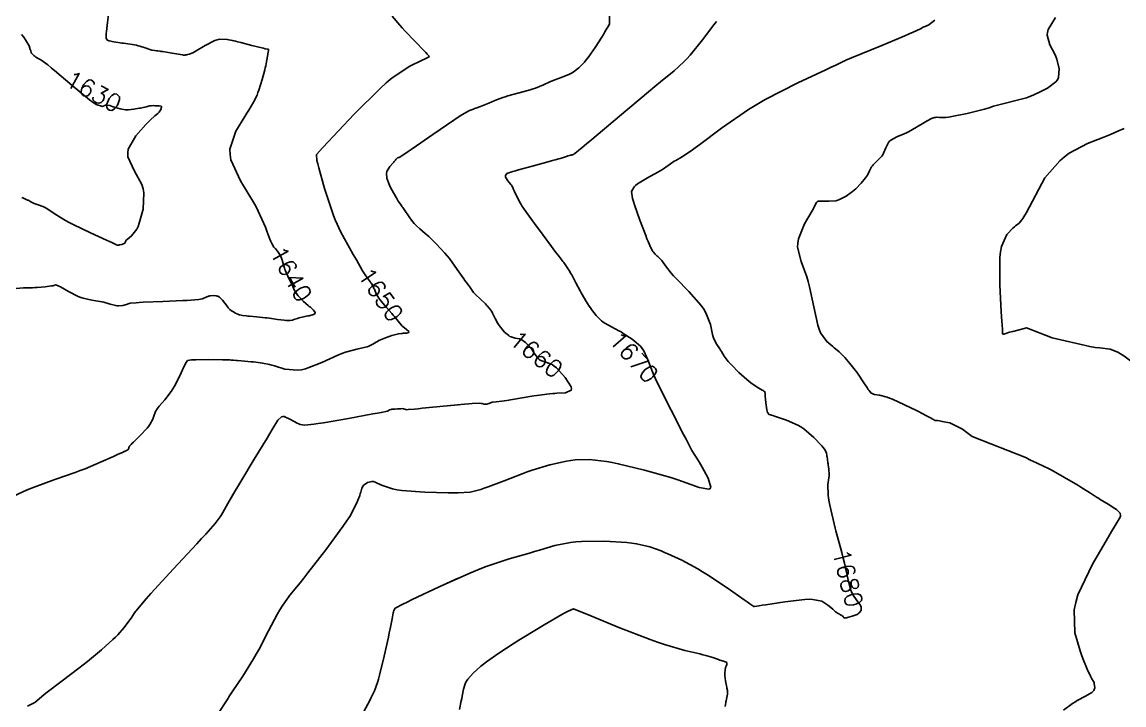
# Model space of a CAD drawing. Header units: metres. Extents: x 837477 to 838477, y 1189014 to 1191014.
# Drawn here: x 837778.9 to 838021.5, y 1190738.3 to 1190888.9 of the extents above; entities that cross this region are included whole.
import ezdxf

# ---------------------------------------------------------------- set-up
doc = ezdxf.new("R2010")
doc.units = ezdxf.units.M
doc.header["$LTSCALE"] = 0.3
doc.layers.add('COTAS 10', color=1, linetype='Continuous')
doc.styles.get("Standard").update_dxf_attribs({"font": 'simplex.shx'})

msp = doc.modelspace()

# ---------------------------------------------------------------- linework, layer by layer
at = {"layer": 'COTAS 10'}
for points, elevation in [([(837775.315, 1190783.554), (837779.197, 1190785.401), (837780.346, 1190785.889), (837781.529, 1190786.367), (837786.071, 1190788.01), (837790.536, 1190789.568), (837791.671, 1190789.993), (837792.761, 1190790.414), (837796.33, 1190791.914), (837799.044, 1190793.136), (837799.596, 1190793.384), (837800.061, 1190793.592), (837801.017, 1190794.015), (837801.39, 1190794.175), (837801.487, 1190794.217), (837801.582, 1190794.259), (837801.901, 1190794.402), (837802.155, 1190794.562), (837802.208, 1190794.615), (837802.255, 1190794.671), (837802.362, 1190794.903), (837802.421, 1190795.126), (837802.437, 1190795.178), (837802.452, 1190795.224), (837802.507, 1190795.352), (837802.906, 1190795.777), (837803.14, 1190796.01), (837803.426, 1190796.294), (837804.904, 1190797.738), (837806.441, 1190799.364), (837806.764, 1190799.763), (837807.044, 1190800.139), (837807.685, 1190801.313), (837807.988, 1190802.201), (837808.054, 1190802.397), (837808.112, 1190802.572), (837808.258, 1190803.024), (837808.629, 1190803.609), (837808.83, 1190803.867), (837809.073, 1190804.166), (837810.305, 1190805.596), (837811.73, 1190807.44), (837812.095, 1190808.001), (837812.447, 1190808.584), (837813.612, 1190810.872), (837814.53, 1190812.865), (837814.726, 1190813.262), (837814.898, 1190813.593), (837815.306, 1190814.227), (837816.157, 1190814.384), (837816.607, 1190814.414), (837817.149, 1190814.437), (837819.884, 1190814.471), (837823.031, 1190814.425), (837823.834, 1190814.399), (837824.608, 1190814.366), (837827.154, 1190814.197), (837829.302, 1190813.99), (837829.824, 1190813.933), (837830.315, 1190813.877), (837831.826, 1190813.677), (837833.375, 1190813.357), (837833.89, 1190813.226), (837834.442, 1190813.075), (837836.747, 1190812.376), (837839.546, 1190812.094), (837840.41, 1190812.207), (837841.313, 1190812.403), (837844.893, 1190813.798), (837848.408, 1190815.431), (837849.268, 1190815.776), (837850.081, 1190816.075), (837852.608, 1190816.77), (837854.491, 1190817.174), (837854.897, 1190817.289), (837855.253, 1190817.407), (837856.121, 1190817.845), (837856.871, 1190818.33), (837857.153, 1190818.477), (837857.467, 1190818.629), (837858.866, 1190819.224), (837860.283, 1190819.748), (837860.608, 1190819.856), (837860.903, 1190819.948), (837861.726, 1190820.143), (837862.387, 1190820.223), (837862.58, 1190820.242), (837862.779, 1190820.259), (837863.534, 1190820.307), (837864.006, 1190820.452), (837864.027, 1190820.529), (837863.999, 1190820.623), (837863.499, 1190821.097), (837862.722, 1190821.733), (837862.52, 1190821.93), (837862.323, 1190822.135), (837861.658, 1190822.949), (837860.882, 1190823.942), (837860.615, 1190824.26), (837860.325, 1190824.597), (837859.09, 1190825.97), (837857.908, 1190827.338), (837857.651, 1190827.672), (837857.425, 1190827.987), (837856.864, 1190828.962), (837856.526, 1190829.747), (837856.44, 1190829.941), (837856.358, 1190830.126), (837856.091, 1190830.714), (837855.797, 1190831.246), (837855.698, 1190831.397), (837855.591, 1190831.548), (837855.142, 1190832.107), (837854.43, 1190833.112), (837854.158, 1190833.546), (837853.853, 1190834.046), (837852.481, 1190836.415), (837851.805, 1190837.618), (837850.993, 1190839.062), (837850.615, 1190839.739), (837850.252, 1190840.391), (837849.063, 1190842.54), (837847.853, 1190845.227), (837847.476, 1190846.218), (837847.081, 1190847.316), (837845.503, 1190852.173), (837844.191, 1190856.696), (837843.964, 1190857.584), (837843.796, 1190858.314), (837843.681, 1190859.633), (837845.123, 1190861.172), (837852.013, 1190868.527), (837857.7, 1190874.215), (837859.075, 1190875.44), (837860.362, 1190876.513), (837864.285, 1190879.122), (837866.983, 1190880.435), (837867.497, 1190880.69), (837867.91, 1190880.898), (837868.561, 1190881.258), (837868.072, 1190881.791), (837867.767, 1190882.109), (837867.387, 1190882.5), (837865.403, 1190884.526), (837863.126, 1190886.917), (837862.563, 1190887.538), (837862.028, 1190888.141), (837860.34, 1190890.171)], 1650), ([(837777.553, 1190830.106), (837779.186, 1190830.284), (837781.186, 1190830.296), (837781.713, 1190830.316), (837782.229, 1190830.342), (837783.994, 1190830.498), (837785.362, 1190830.687), (837785.627, 1190830.735), (837785.844, 1190830.781), (837786.215, 1190830.933), (837786.685, 1190830.792), (837786.965, 1190830.654), (837787.308, 1190830.472), (837789.086, 1190829.459), (837791.219, 1190828.378), (837791.786, 1190828.154), (837792.343, 1190827.963), (837794.269, 1190827.545), (837796.016, 1190827.29), (837796.46, 1190827.202), (837796.886, 1190827.106), (837798.281, 1190826.695), (837799.492, 1190826.371), (837799.803, 1190826.329), (837800.103, 1190826.308), (837801.099, 1190826.407), (837801.905, 1190826.62), (837802.087, 1190826.67), (837802.25, 1190826.717), (837802.687, 1190826.857), (837803.983, 1190826.992), (837804.686, 1190827.035), (837805.54, 1190827.081), (837809.87, 1190827.271), (837814.311, 1190827.463), (837815.235, 1190827.511), (837816.025, 1190827.555), (837817.774, 1190827.697), (837818.565, 1190827.85), (837818.751, 1190827.902), (837818.922, 1190827.958), (837819.424, 1190828.195), (837819.907, 1190828.41), (837820.067, 1190828.452), (837820.239, 1190828.486), (837820.953, 1190828.544), (837821.651, 1190828.5), (837821.812, 1190828.469), (837821.959, 1190828.431), (837822.372, 1190828.224), (837822.742, 1190827.861), (837822.862, 1190827.724), (837822.989, 1190827.571), (837823.509, 1190826.884), (837824.029, 1190826.194), (837824.156, 1190826.038), (837824.275, 1190825.898), (837824.642, 1190825.521), (837825.026, 1190825.229), (837825.155, 1190825.142), (837825.294, 1190825.053), (837825.88, 1190824.712), (837826.515, 1190824.412), (837826.684, 1190824.349), (837826.851, 1190824.294), (837827.433, 1190824.17), (837828.253, 1190824.083), (837828.57, 1190824.052), (837828.925, 1190824.018), (837830.535, 1190823.872), (837832.373, 1190823.687), (837832.873, 1190823.63), (837833.369, 1190823.569), (837835.128, 1190823.325), (837836.608, 1190823.124), (837836.928, 1190823.089), (837837.209, 1190823.065), (837837.899, 1190823.052), (837838.327, 1190823.127), (837838.443, 1190823.156), (837838.558, 1190823.189), (837838.961, 1190823.342), (837839.49, 1190823.529), (837839.684, 1190823.583), (837839.898, 1190823.64), (837840.841, 1190823.855), (837841.829, 1190824.071), (837842.071, 1190824.127), (837842.299, 1190824.183), (837843.011, 1190824.372), (837843.396, 1190824.629), (837843.418, 1190824.727), (837843.404, 1190824.837), (837843.051, 1190825.333), (837842.355, 1190825.982), (837842.125, 1190826.189), (837841.879, 1190826.408), (837840.856, 1190827.294), (837839.857, 1190828.271), (837839.626, 1190828.546), (837839.414, 1190828.824), (837838.815, 1190829.844), (837838.315, 1190830.932), (837838.166, 1190831.252), (837838.012, 1190831.58), (837837.418, 1190832.833), (837836.883, 1190834.022), (837836.767, 1190834.309), (837836.664, 1190834.578), (837836.409, 1190835.4), (837836.251, 1190836.039), (837836.209, 1190836.193), (837836.169, 1190836.337), (837836.033, 1190836.775), (837835.837, 1190837.208), (837835.76, 1190837.35), (837835.672, 1190837.5), (837835.271, 1190838.119), (837834.839, 1190838.707), (837834.733, 1190838.837), (837834.632, 1190838.953), (837834.314, 1190839.255), (837833.857, 1190840.054), (837833.668, 1190840.484), (837833.453, 1190841.004), (837832.792, 1190842.738), (837832.449, 1190843.635), (837830.887, 1190847.164), (837830.319, 1190848.25), (837829.692, 1190849.384), (837826.94, 1190853.873), (837824.876, 1190858.462), (837824.683, 1190859.659), (837824.655, 1190860.824), (837825.917, 1190864.763), (837827.943, 1190868.02), (837828.394, 1190868.755), (837828.799, 1190869.417), (837829.867, 1190871.204), (837830.615, 1190872.765), (837830.818, 1190873.284), (837831.02, 1190873.84), (837831.733, 1190876.163), (837832.312, 1190878.322), (837832.428, 1190878.775), (837832.526, 1190879.165), (837832.719, 1190880.051), (837832.802, 1190880.59), (837832.83, 1190880.762), (837832.86, 1190880.943), (837832.987, 1190881.679), (837833.101, 1190882.328), (837833.124, 1190882.454), (837833.142, 1190882.558), (837833.174, 1190882.738), (837833.175, 1190882.767), (837833.174, 1190882.775), (837833.172, 1190882.782), (837833.157, 1190882.807), (837833.132, 1190882.826), (837833.123, 1190882.829), (837833.113, 1190882.832), (837833.069, 1190882.838), (837833.022, 1190882.84), (837833.01, 1190882.841), (837832.998, 1190882.841), (837832.959, 1190882.844), (837832.402, 1190882.977), (837832.064, 1190883.06), (837831.647, 1190883.163), (837829.477, 1190883.701), (837827.012, 1190884.312), (837826.409, 1190884.46), (837825.84, 1190884.6), (837824.07, 1190885.031), (837822.377, 1190885.05), (837821.856, 1190884.93), (837821.313, 1190884.756), (837819.166, 1190883.678), (837817.237, 1190882.508), (837816.833, 1190882.278), (837816.484, 1190882.087), (837815.693, 1190881.735), (837815.31, 1190881.658), (837815.219, 1190881.641), (837815.135, 1190881.626), (837814.885, 1190881.586), (837814.697, 1190881.566), (837814.651, 1190881.563), (837814.607, 1190881.561), (837814.473, 1190881.564), (837814.363, 1190881.575), (837814.335, 1190881.578), (837814.307, 1190881.582), (837814.218, 1190881.595), (837813.751, 1190881.673), (837811.502, 1190882.047), (837809.846, 1190882.32), (837809.524, 1190882.372), (837809.262, 1190882.413), (837808.807, 1190882.479), (837808.657, 1190882.489), (837808.585, 1190882.495), (837808.501, 1190882.503), (837808.09, 1190882.547), (837807.468, 1190882.674), (837807.25, 1190882.735), (837807.013, 1190882.807), (837805.992, 1190883.159), (837804.781, 1190883.54), (837804.423, 1190883.63), (837804.056, 1190883.714), (837802.648, 1190883.959), (837801.211, 1190884.161), (837800.826, 1190884.217), (837800.446, 1190884.273), (837799.117, 1190884.475), (837798.064, 1190884.713), (837797.858, 1190884.792), (837797.688, 1190884.877), (837797.384, 1190885.23), (837797.388, 1190886.003), (837797.412, 1190886.353), (837797.447, 1190886.761), (837797.656, 1190888.726), (837797.964, 1190891.102)], 1640), ([(837824.923, 1190814.345), (837827.154, 1190814.197), (837829.302, 1190813.99), (837829.824, 1190813.933), (837830.315, 1190813.877), (837831.826, 1190813.677), (837833.375, 1190813.357), (837833.89, 1190813.226), (837834.442, 1190813.075), (837836.747, 1190812.376), (837839.546, 1190812.094), (837840.41, 1190812.207), (837841.313, 1190812.403), (837844.893, 1190813.798), (837848.408, 1190815.431), (837849.268, 1190815.776), (837850.081, 1190816.075), (837852.608, 1190816.77), (837854.491, 1190817.174), (837854.897, 1190817.289), (837855.253, 1190817.407), (837856.121, 1190817.845), (837856.871, 1190818.33), (837857.153, 1190818.477), (837857.467, 1190818.629), (837858.866, 1190819.224), (837860.283, 1190819.748), (837860.608, 1190819.856), (837860.903, 1190819.948), (837861.726, 1190820.143), (837862.387, 1190820.223), (837862.58, 1190820.242), (837862.779, 1190820.259), (837863.534, 1190820.307), (837864.006, 1190820.452), (837864.027, 1190820.529), (837863.999, 1190820.623), (837863.499, 1190821.097), (837862.722, 1190821.733), (837862.52, 1190821.93), (837862.323, 1190822.135), (837861.658, 1190822.949), (837860.882, 1190823.942), (837860.615, 1190824.26), (837860.325, 1190824.597), (837859.09, 1190825.97), (837857.908, 1190827.338), (837857.651, 1190827.672), (837857.425, 1190827.987), (837856.864, 1190828.962), (837856.526, 1190829.747), (837856.44, 1190829.941), (837856.358, 1190830.126), (837856.091, 1190830.714), (837855.797, 1190831.246), (837855.698, 1190831.397), (837855.591, 1190831.548), (837855.142, 1190832.107), (837854.43, 1190833.112), (837854.158, 1190833.546), (837853.853, 1190834.046), (837852.481, 1190836.415), (837851.805, 1190837.618), (837850.993, 1190839.062), (837850.615, 1190839.739), (837850.252, 1190840.391), (837849.063, 1190842.54), (837847.853, 1190845.227), (837847.476, 1190846.218), (837847.081, 1190847.316), (837845.503, 1190852.173), (837844.191, 1190856.696), (837843.964, 1190857.584), (837843.796, 1190858.314), (837843.681, 1190859.633), (837845.123, 1190861.172), (837852.013, 1190868.527), (837857.7, 1190874.215), (837859.075, 1190875.44), (837860.362, 1190876.513), (837864.285, 1190879.122), (837866.983, 1190880.435), (837867.497, 1190880.69), (837867.91, 1190880.898), (837868.561, 1190881.258), (837868.072, 1190881.791), (837867.767, 1190882.109), (837867.387, 1190882.5), (837865.403, 1190884.526), (837863.126, 1190886.917), (837862.563, 1190887.538), (837862.028, 1190888.141), (837860.34, 1190890.171)], 1650), ([(837908.242, 1190890.126), (837908.193, 1190888.411), (837907.225, 1190886.669), (837906.897, 1190886.12), (837906.544, 1190885.542), (837905.055, 1190883.214), (837903.496, 1190880.996), (837903.1, 1190880.488), (837902.719, 1190880.025), (837901.469, 1190878.736), (837900.209, 1190877.823), (837899.822, 1190877.596), (837899.418, 1190877.382), (837897.819, 1190876.703), (837896.149, 1190876.075), (837895.699, 1190875.893), (837895.256, 1190875.707), (837893.701, 1190875.003), (837891.951, 1190874.287), (837891.383, 1190874.093), (837890.781, 1190873.901), (837888.305, 1190873.222), (837885.844, 1190872.563), (837885.251, 1190872.384), (837884.695, 1190872.206), (837883.004, 1190871.574), (837881.634, 1190870.992), (837881.281, 1190870.845), (837880.938, 1190870.704), (837879.794, 1190870.248), (837878.78, 1190869.859), (837878.519, 1190869.761), (837878.266, 1190869.666), (837877.426, 1190869.357), (837875.703, 1190868.369), (837874.895, 1190867.846), (837873.942, 1190867.215), (837869.304, 1190864.036), (837864.773, 1190860.905), (837863.889, 1190860.304), (837863.165, 1190859.819), (837861.886, 1190859.029), (837861.668, 1190858.973), (837861.612, 1190858.95), (837861.557, 1190858.925), (837861.378, 1190858.807), (837861.229, 1190858.662), (837861.194, 1190858.619), (837861.162, 1190858.576), (837861.066, 1190858.41), (837860.835, 1190858.092), (837860.718, 1190857.953), (837860.577, 1190857.792), (837859.874, 1190857.026), (837859.254, 1190856.076), (837859.164, 1190855.799), (837859.111, 1190855.515), (837859.218, 1190854.441), (837859.645, 1190853.264), (837859.794, 1190852.916), (837859.957, 1190852.559), (837860.656, 1190851.19), (837861.367, 1190849.934), (837861.538, 1190849.649), (837861.697, 1190849.391), (837862.178, 1190848.683), (837862.602, 1190848.113), (837862.725, 1190847.941), (837862.852, 1190847.763), (837863.33, 1190847.07), (837863.829, 1190846.337), (837863.968, 1190846.133), (837864.108, 1190845.93), (837864.618, 1190845.193), (837865.216, 1190844.448), (837865.412, 1190844.239), (837865.621, 1190844.029), (837866.485, 1190843.264), (837867.62, 1190842.28), (837868, 1190841.933), (837868.409, 1190841.554), (837870.12, 1190839.914), (837871.978, 1190837.933), (837872.478, 1190837.338), (837872.973, 1190836.724), (837874.708, 1190834.337), (837876.112, 1190832.268), (837876.398, 1190831.854), (837876.639, 1190831.509), (837877.139, 1190830.833), (837877.367, 1190830.553), (837877.438, 1190830.457), (837877.511, 1190830.353), (837877.803, 1190829.91), (837878.3, 1190829.277), (837878.502, 1190829.053), (837878.734, 1190828.809), (837879.805, 1190827.75), (837880.88, 1190826.713), (837881.113, 1190826.482), (837881.318, 1190826.275), (837881.827, 1190825.731), (837882.216, 1190825.154), (837882.347, 1190824.927), (837882.486, 1190824.67), (837883.072, 1190823.501), (837883.666, 1190822.419), (837883.776, 1190822.218), (837883.991, 1190821.89), (837884.214, 1190821.574), (837885.089, 1190820.53), (837886.022, 1190819.738), (837886.281, 1190819.581), (837886.541, 1190819.451), (837887.48, 1190819.204), (837888.402, 1190819.007), (837888.65, 1190818.908), (837888.896, 1190818.79), (837889.758, 1190818.202), (837890.577, 1190817.377), (837890.795, 1190817.109), (837891.009, 1190816.825), (837891.749, 1190815.655), (837892.561, 1190814.61), (837892.82, 1190814.404), (837893.094, 1190814.234), (837894.206, 1190813.919), (837895.595, 1190813.348), (837896.044, 1190813.017), (837896.521, 1190812.61), (837898.475, 1190810.516), (837899.786, 1190808.423), (837899.857, 1190808.018), (837899.801, 1190807.688), (837898.544, 1190807.127), (837896.642, 1190807.046), (837896.179, 1190807.019), (837895.744, 1190806.99), (837894.402, 1190806.873), (837892.796, 1190806.65), (837892.195, 1190806.556), (837891.525, 1190806.447), (837888.539, 1190805.937), (837885.639, 1190805.449), (837885.024, 1190805.353), (837884.49, 1190805.275), (837883.24, 1190805.139), (837882.563, 1190805.075), (837882.391, 1190805.043), (837882.226, 1190805.004), (837881.684, 1190804.812), (837881.209, 1190804.647), (837881.086, 1190804.624), (837880.967, 1190804.613), (837880.566, 1190804.656), (837880.172, 1190804.753), (837880.058, 1190804.776), (837879.941, 1190804.796), (837879.5, 1190804.854), (837878.016, 1190804.779), (837877.243, 1190804.716), (837876.312, 1190804.634), (837871.64, 1190804.186), (837866.981, 1190803.723), (837866.059, 1190803.632), (837865.296, 1190803.558), (837863.868, 1190803.421), (837863.518, 1190803.42), (837863.434, 1190803.43), (837863.356, 1190803.444), (837863.123, 1190803.535), (837862.872, 1190803.625), (837862.783, 1190803.638), (837862.685, 1190803.647), (837862.261, 1190803.639), (837861.782, 1190803.603), (837861.65, 1190803.594), (837861.519, 1190803.586), (837861.044, 1190803.559), (837860.643, 1190803.538), (837860.557, 1190803.532), (837860.482, 1190803.527), (837860.301, 1190803.51), (837860.157, 1190803.476), (837860.106, 1190803.46), (837860.049, 1190803.441), (837859.802, 1190803.35), (837859.559, 1190803.246), (837859.504, 1190803.219), (837859.455, 1190803.194), (837859.324, 1190803.109), (837857.95, 1190802.816), (837857.117, 1190802.658), (837856.088, 1190802.468), (837850.736, 1190801.505), (837845.23, 1190800.552), (837844.104, 1190800.368), (837843.15, 1190800.219), (837841.141, 1190799.969), (837840.124, 1190800.157), (837839.795, 1190800.284), (837839.446, 1190800.443), (837838.012, 1190801.29), (837836.623, 1190801.905), (837836.301, 1190801.918), (837836.007, 1190801.863), (837835.173, 1190801.097), (837833.978, 1190799.04), (837833.457, 1190798.172), (837832.854, 1190797.173), (837829.986, 1190792.486), (837827.03, 1190787.621), (837826.37, 1190786.51), (837825.779, 1190785.501), (837824.923, 1190783.97)], 1660), ([(837931.738, 1190888.97), (837931.2, 1190888.255), (837928.694, 1190884.947), (837925.944, 1190881.539), (837925.253, 1190880.761), (837924.593, 1190880.054), (837922.464, 1190878.096), (837919.438, 1190875.655), (837918.213, 1190874.644), (837916.819, 1190873.487), (837910.387, 1190868.096), (837904.301, 1190862.978), (837903.126, 1190861.994), (837902.173, 1190861.197), (837900.571, 1190859.879), (837900.431, 1190859.79), (837900.399, 1190859.767), (837900.37, 1190859.746), (837900.289, 1190859.675), (837900.199, 1190859.62), (837900.164, 1190859.608), (837900.125, 1190859.597), (837899.95, 1190859.569), (837899.745, 1190859.541), (837899.687, 1190859.529), (837899.63, 1190859.516), (837899.42, 1190859.456), (837899.055, 1190859.335), (837898.899, 1190859.283), (837898.719, 1190859.224), (837897.874, 1190858.947), (837896.287, 1190858.476), (837895.641, 1190858.295), (837894.905, 1190858.092), (837891.498, 1190857.179), (837888.17, 1190856.27), (837887.484, 1190856.07), (837886.899, 1190855.894), (837885.638, 1190855.443), (837885.308, 1190855.017), (837885.311, 1190854.855), (837885.355, 1190854.674), (837885.853, 1190853.862), (837886.481, 1190853.069), (837886.606, 1190852.9), (837886.71, 1190852.754), (837886.91, 1190852.406), (837887.089, 1190851.969), (837887.179, 1190851.766), (837887.288, 1190851.527), (837887.827, 1190850.367), (837888.527, 1190849.017), (837888.736, 1190848.658), (837888.951, 1190848.306), (837889.786, 1190847.09), (837890.904, 1190845.578), (837891.298, 1190845.039), (837891.729, 1190844.449), (837893.59, 1190841.884), (837895.41, 1190839.39), (837895.815, 1190838.845), (837896.177, 1190838.363), (837897.128, 1190837.146), (837897.787, 1190836.324), (837897.965, 1190836.091), (837898.141, 1190835.855), (837898.761, 1190834.986), (837899.446, 1190833.898), (837899.663, 1190833.526), (837899.891, 1190833.122), (837900.814, 1190831.408), (837901.754, 1190829.63), (837901.993, 1190829.188), (837902.224, 1190828.766), (837902.982, 1190827.423), (837903.76, 1190826.197), (837904.004, 1190825.849), (837904.259, 1190825.498), (837905.285, 1190824.202), (837906.326, 1190823.155), (837906.472, 1190823.008), (837906.829, 1190822.721), (837907.198, 1190822.454), (837908.636, 1190821.646), (837910.264, 1190820.819), (837910.753, 1190820.539), (837911.259, 1190820.237), (837913.226, 1190818.964), (837915.02, 1190817.401), (837915.417, 1190816.916), (837915.771, 1190816.408), (837916.688, 1190814.388), (837917.856, 1190811.369), (837918.367, 1190810.232), (837918.96, 1190808.965), (837921.782, 1190803.301), (837924.521, 1190797.981), (837925.062, 1190796.93), (837925.508, 1190796.063), (837926.333, 1190794.457), (837926.612, 1190793.974), (837926.714, 1190793.815), (837926.827, 1190793.644), (837927.321, 1190792.937), (837928.064, 1190791.758), (837928.334, 1190791.29), (837928.631, 1190790.761), (837929.933, 1190788.339), (837930.536, 1190786.308), (837930.393, 1190786.025), (837930.114, 1190785.865), (837927.987, 1190786.294), (837924.307, 1190787.618), (837923.051, 1190788.021), (837921.691, 1190788.439), (837915.919, 1190790.082), (837910.147, 1190791.507), (837908.787, 1190791.79), (837907.529, 1190792.023), (837903.845, 1190792.458), (837900.665, 1190792.343), (837899.725, 1190792.23), (837898.759, 1190792.081), (837895.054, 1190791.249), (837891.165, 1190790.069), (837890.082, 1190789.701), (837888.996, 1190789.315), (837885.054, 1190787.771), (837881.495, 1190786.378), (837880.651, 1190786.087), (837879.868, 1190785.837), (837877.55, 1190785.275), (837874.85, 1190785.088), (837873.825, 1190785.075), (837872.681, 1190785.077), (837867.55, 1190785.224), (837862.493, 1190785.62), (837861.395, 1190785.779), (837860.428, 1190785.959), (837858.03, 1190786.791), (837856.618, 1190787.475), (837856.274, 1190787.562), (837855.95, 1190787.605), (837854.947, 1190787.392), (837854.227, 1190786.887), (837854.081, 1190786.746), (837853.958, 1190786.605), (837853.707, 1190786.09), (837853.468, 1190785.257), (837853.352, 1190784.915), (837853.216, 1190784.525), (837852.546, 1190782.714), (837851.012, 1190779.861), (837850.332, 1190778.814), (837849.54, 1190777.655), (837845.756, 1190772.541), (837841.805, 1190767.453), (837840.907, 1190766.311), (837840.095, 1190765.285), (837837.872, 1190762.541), (837836.137, 1190760.129), (837835.631, 1190759.312), (837835.115, 1190758.431), (837833.163, 1190754.709), (837831.06, 1190750.654), (837830.448, 1190749.563), (837829.824, 1190748.486), (837827.464, 1190744.709), (837825.167, 1190741.235), (837824.923, 1190740.865)], 1670), ([(837979.871, 1190889.239), (837978.513, 1190888.218), (837977.689, 1190887.879), (837977.487, 1190887.787), (837977.295, 1190887.695), (837976.695, 1190887.369), (837975.066, 1190886.611), (837974.226, 1190886.247), (837973.217, 1190885.816), (837968.165, 1190883.704), (837961.487, 1190880.94), (837960.238, 1190880.423), (837960.186, 1190880.399), (837960.172, 1190880.392), (837960.16, 1190880.385), (837960.119, 1190880.356), (837960.084, 1190880.331), (837960.075, 1190880.326), (837960.067, 1190880.322), (837960.04, 1190880.312), (837960.015, 1190880.308), (837960.008, 1190880.308), (837960.001, 1190880.307), (837959.973, 1190880.309), (837959.91, 1190880.287), (837959.88, 1190880.273), (837959.845, 1190880.254), (837959.673, 1190880.156), (837958.02, 1190879.36), (837957.05, 1190878.901), (837955.858, 1190878.338), (837949.705, 1190875.447), (837942.498, 1190871.744), (837940.641, 1190870.67), (837938.845, 1190869.575), (837932.859, 1190865.447), (837928.103, 1190861.876), (837927.083, 1190861.133), (837926.19, 1190860.497), (837924.034, 1190859.086), (837922.79, 1190858.366), (837922.472, 1190858.164), (837922.166, 1190857.962), (837921.154, 1190857.225), (837919.878, 1190856.354), (837919.405, 1190856.068), (837918.88, 1190855.761), (837916.551, 1190854.49), (837914.392, 1190853.181), (837913.973, 1190852.85), (837913.633, 1190852.534), (837913.053, 1190851.508), (837913.292, 1190849.964), (837913.468, 1190849.322), (837913.691, 1190848.587), (837914.895, 1190845.156), (837916.184, 1190841.768), (837916.461, 1190841.059), (837916.704, 1190840.45), (837917.292, 1190839.079), (837917.661, 1190838.424), (837917.766, 1190838.266), (837917.871, 1190838.118), (837918.262, 1190837.669), (837918.642, 1190837.315), (837918.741, 1190837.227), (837918.838, 1190837.143), (837919.165, 1190836.879), (837919.563, 1190836.461), (837919.704, 1190836.281), (837919.858, 1190836.072), (837920.526, 1190835.087), (837921.778, 1190833.515), (837922.3, 1190832.936), (837922.897, 1190832.296), (837925.69, 1190829.464), (837928.419, 1190826.375), (837928.976, 1190825.571), (837929.448, 1190824.79), (837930.435, 1190822.156), (837930.909, 1190819.97), (837931.057, 1190819.47), (837931.211, 1190819.017), (837931.831, 1190817.765), (837932.489, 1190816.799), (837932.669, 1190816.526), (837932.847, 1190816.251), (837933.482, 1190815.239), (837934.354, 1190814.062), (837934.683, 1190813.683), (837935.048, 1190813.282), (837936.683, 1190811.64), (837938.452, 1190810.047), (837938.902, 1190809.677), (837939.336, 1190809.338), (837940.76, 1190808.367), (837941.817, 1190807.744), (837942.019, 1190807.625), (837942.182, 1190807.528), (837942.444, 1190807.37), (837942.478, 1190806.99), (837942.496, 1190806.754), (837942.519, 1190806.461), (837942.635, 1190804.929), (837942.829, 1190803.381), (837942.901, 1190803.078), (837942.981, 1190802.828), (837943.337, 1190802.381), (837944.172, 1190802.133), (837944.554, 1190802.009), (837945.002, 1190801.862), (837947.167, 1190801.131), (837949.67, 1190800.004), (837950.332, 1190799.607), (837950.98, 1190799.172), (837953.208, 1190797.296), (837954.939, 1190795.483), (837955.274, 1190795.089), (837955.546, 1190794.742), (837956.007, 1190793.876), (837956.069, 1190793.31), (837956.09, 1190793.151), (837956.113, 1190792.991), (837956.208, 1190792.407), (837956.322, 1190791.726), (837956.356, 1190791.505), (837956.392, 1190791.27), (837956.528, 1190790.305), (837956.578, 1190789.145), (837956.559, 1190788.787), (837956.526, 1190788.413), (837956.286, 1190786.93), (837956.336, 1190784.485), (837956.485, 1190783.506), (837956.692, 1190782.395), (837957.93, 1190777.289), (837958.076, 1190776.738), (837959.338, 1190771.961), (837959.653, 1190770.71), (837959.935, 1190769.556), (837960.682, 1190766.201), (837961.309, 1190763.803), (837961.516, 1190763.254), (837961.737, 1190762.754), (837962.655, 1190761.363), (837963.417, 1190760.379), (837963.539, 1190760.137), (837963.623, 1190759.907), (837963.608, 1190759.183), (837963.143, 1190758.595), (837962.945, 1190758.45), (837962.715, 1190758.314), (837961.634, 1190757.887), (837960.589, 1190757.6), (837960.383, 1190757.552), (837960.212, 1190757.518), (837959.896, 1190757.506), (837959.807, 1190757.597), (837959.779, 1190757.627), (837959.75, 1190757.66), (837959.637, 1190757.797), (837959.48, 1190757.954), (837959.424, 1190757.998), (837959.363, 1190758.044), (837959.096, 1190758.213), (837958.838, 1190758.358), (837958.783, 1190758.388), (837958.734, 1190758.414), (837958.617, 1190758.469), (837958.541, 1190758.496), (837958.497, 1190758.512), (837958.412, 1190758.542), (837958.201, 1190758.7), (837958.099, 1190758.789), (837957.977, 1190758.897), (837957.381, 1190759.449), (837956.568, 1190760.132), (837956.311, 1190760.323), (837956.039, 1190760.514), (837954.939, 1190761.212), (837952.965, 1190761.619), (837952.141, 1190761.628), (837951.197, 1190761.591), (837946.79, 1190761.083), (837942.607, 1190760.435), (837941.804, 1190760.311), (837941.157, 1190760.21), (837940.104, 1190760.045), (837940.066, 1190760.036), (837940.058, 1190760.034), (837940.037, 1190760.027), (837940.03, 1190760.024), (837940.028, 1190760.023), (837940.022, 1190760.023), (837940.017, 1190760.024), (837940.015, 1190760.024), (837940.012, 1190760.025), (837940.009, 1190760.025), (837940.006, 1190760.024), (837940.003, 1190760.024), (837940.001, 1190760.023), (837939.101, 1190760.654), (837938.534, 1190761.052), (837937.83, 1190761.546), (837934.138, 1190764.137), (837929.813, 1190767.032), (837928.708, 1190767.718), (837927.644, 1190768.354), (837924.139, 1190770.232), (837921.088, 1190771.632), (837920.31, 1190771.966), (837919.561, 1190772.277), (837917.101, 1190773.207), (837914.186, 1190773.865), (837913.151, 1190774.004), (837912.017, 1190774.125), (837907.101, 1190774.406), (837902.039, 1190774.359), (837900.813, 1190774.272), (837899.664, 1190774.153), (837896.152, 1190773.458), (837892.785, 1190772.461), (837891.728, 1190772.152), (837890.617, 1190771.829), (837886.152, 1190770.541), (837880.852, 1190768.758), (837879.214, 1190768.122), (837877.502, 1190767.424), (837870.703, 1190764.389), (837864.792, 1190761.572), (837863.641, 1190761.011), (837862.699, 1190760.545), (837861.048, 1190759.655), (837860.769, 1190759.13), (837860.693, 1190758.895), (837860.617, 1190758.62), (837860.345, 1190757.302), (837859.909, 1190755.084), (837859.73, 1190754.241), (837859.525, 1190753.299), (837858.574, 1190749.073), (837857.573, 1190744.936), (837857.337, 1190744.05), (837857.119, 1190743.278), (837856.478, 1190741.426), (837855.671, 1190739.823), (837855.349, 1190739.207), (837854.983, 1190738.517), (837853.305, 1190735.402)], 1680), ([(838006.407, 1190889.829), (838004.823, 1190887.234), (838004.631, 1190886.568), (838004.548, 1190885.925), (838005.14, 1190883.791), (838006.249, 1190881.781), (838006.491, 1190881.215), (838006.704, 1190880.646), (838007.241, 1190878.556), (838007.06, 1190876.614), (838006.821, 1190876.138), (838006.501, 1190875.688), (838004.664, 1190874.282), (838002.565, 1190873.224), (838002.079, 1190872.992), (838001.635, 1190872.788), (838000.376, 1190872.27), (838000, 1190872.171), (837992.766, 1190870.294), (837991.794, 1190869.972), (837990.793, 1190869.664), (837986.945, 1190868.683), (837983.565, 1190868.008), (837982.86, 1190867.894), (837982.254, 1190867.811), (837980.899, 1190867.776), (837980.192, 1190867.845), (837979.996, 1190867.828), (837979.799, 1190867.797), (837979.085, 1190867.553), (837978.151, 1190867.053), (837977.815, 1190866.86), (837977.446, 1190866.643), (837975.837, 1190865.661), (837974.061, 1190864.641), (837973.588, 1190864.4), (837973.123, 1190864.177), (837971.509, 1190863.523), (837970.183, 1190862.833), (837969.899, 1190862.587), (837969.652, 1190862.319), (837969.062, 1190861.152), (837968.564, 1190859.913), (837968.376, 1190859.597), (837968.165, 1190859.294), (837967.221, 1190858.302), (837966.288, 1190857.402), (837966.084, 1190857.157), (837965.904, 1190856.914), (837965.451, 1190856.052), (837964.988, 1190855.116), (837964.802, 1190854.827), (837964.59, 1190854.524), (837963.617, 1190853.319), (837962.423, 1190852.095), (837962.073, 1190851.78), (837961.713, 1190851.475), (837960.344, 1190850.459), (837958.89, 1190849.709), (837958.478, 1190849.572), (837958.061, 1190849.465), (837956.521, 1190849.335), (837955.212, 1190849.385), (837954.942, 1190849.392), (837954.71, 1190849.396), (837954.206, 1190849.388), (837953.998, 1190849.324), (837953.953, 1190849.294), (837953.914, 1190849.258), (837953.821, 1190849.083), (837953.379, 1190848.238), (837953.121, 1190847.779), (837952.803, 1190847.224), (837951.163, 1190844.407), (837949.811, 1190841.032), (837949.674, 1190840.124), (837949.641, 1190839.228), (837950.379, 1190836.09), (837951.665, 1190832.694), (837951.977, 1190831.635), (837952.27, 1190830.525), (837953.168, 1190826.09), (837954.079, 1190822.011), (837954.38, 1190821.125), (837954.702, 1190820.346), (837956.042, 1190818.411), (837957.356, 1190817.308), (837957.663, 1190817.052), (837957.944, 1190816.818), (837958.753, 1190816.151), (837959.513, 1190815.442), (837959.763, 1190815.181), (837960.031, 1190814.892), (837961.143, 1190813.615), (837962.34, 1190812.109), (837962.662, 1190811.676), (837962.979, 1190811.237), (837964.091, 1190809.591), (837965.005, 1190808.182), (837965.198, 1190807.892), (837965.364, 1190807.645), (837965.748, 1190807.114), (837966.174, 1190806.882), (837966.368, 1190806.824), (837966.594, 1190806.769), (837967.681, 1190806.59), (837969.317, 1190806.172), (837969.889, 1190805.964), (837970.513, 1190805.718), (837973.194, 1190804.498), (837975.793, 1190803.217), (837976.365, 1190802.932), (837976.872, 1190802.677), (837978.172, 1190802.007), (837978.916, 1190801.601), (837979.074, 1190801.512), (837979.211, 1190801.434), (837979.53, 1190801.235), (837979.695, 1190801.129), (837979.736, 1190801.108), (837979.774, 1190801.092), (837979.89, 1190801.063), (837979.995, 1190801.057), (837980.025, 1190801.054), (837980.056, 1190801.051), (837980.171, 1190801.037), (837980.281, 1190801.025), (837980.309, 1190801.023), (837980.335, 1190801.022), (837980.418, 1190801.023), (837980.883, 1190800.949), (837981.151, 1190800.9), (837981.479, 1190800.839), (837983.163, 1190800.515), (837985.92, 1190799.131), (837986.924, 1190798.4), (837988.033, 1190797.52), (838000, 1190792.824), (838000.268, 1190792.645), (838000.581, 1190792.471), (838000.912, 1190792.299), (838002.259, 1190791.702), (838004.093, 1190790.854), (838004.73, 1190790.525), (838005.423, 1190790.154), (838008.393, 1190788.474), (838011.304, 1190786.754), (838011.96, 1190786.359), (838012.55, 1190785.999), (838014.14, 1190784.991), (838015.438, 1190784.151), (838015.844, 1190783.896), (838016.271, 1190783.631), (838017.982, 1190782.597), (838019.509, 1190781.624), (838019.819, 1190781.398), (838020.081, 1190781.19), (838020.623, 1190780.599), (838020.733, 1190780.127), (838020.724, 1190779.996), (838020.697, 1190779.864), (838020.455, 1190779.385), (838019.333, 1190777.559), (838018.751, 1190776.577), (838018.052, 1190775.39), (838014.551, 1190769.385), (838011.36, 1190762.594), (838010.858, 1190760.912), (838010.521, 1190759.315), (838010.678, 1190754.261), (838011.843, 1190750.293), (838012.141, 1190749.38), (838012.428, 1190748.548), (838013.378, 1190746.215), (838014.124, 1190744.706), (838014.283, 1190744.394), (838014.422, 1190744.128), (838014.753, 1190743.548), (838014.904, 1190743.301), (838014.929, 1190743.244), (838014.948, 1190743.192), (838014.955, 1190743.047), (838014.952, 1190742.842), (838014.963, 1190742.752), (838014.981, 1190742.647), (838015.089, 1190742.151), (838014.857, 1190741.511), (838014.66, 1190741.316), (838014.405, 1190741.112), (838013.001, 1190740.313), (838011.182, 1190739.313), (838010.664, 1190738.984), (838010.14, 1190738.631), (838008.197, 1190737.166)], 1690), ([(837778.85, 1190850.151), (837779.023, 1190850.082), (837779.184, 1190850.017), (837779.671, 1190849.819), (837780.095, 1190849.626), (837780.217, 1190849.565), (837780.34, 1190849.5), (837780.802, 1190849.238), (837781.379, 1190848.951), (837781.574, 1190848.871), (837781.786, 1190848.791), (837782.68, 1190848.5), (837783.824, 1190848.015), (837784.193, 1190847.813), (837784.584, 1190847.582), (837786.186, 1190846.503), (837788.44, 1190845.097), (837789.243, 1190844.659), (837790.124, 1190844.201), (837793.951, 1190842.371), (837797.444, 1190840.786), (837798.114, 1190840.481), (837798.656, 1190840.234), (837799.54, 1190839.827), (837799.59, 1190839.796), (837799.606, 1190839.787), (837799.623, 1190839.776), (837799.691, 1190839.736), (837799.761, 1190839.699), (837799.779, 1190839.692), (837799.795, 1190839.686), (837799.849, 1190839.673), (837799.895, 1190839.666), (837799.907, 1190839.664), (837799.918, 1190839.661), (837799.955, 1190839.65), (837800.114, 1190839.674), (837800.203, 1190839.694), (837800.311, 1190839.718), (837800.862, 1190839.855), (837801.381, 1190840.025), (837801.469, 1190840.072), (837801.532, 1190840.118), (837801.561, 1190840.284), (837801.7, 1190840.604), (837801.834, 1190840.748), (837802.008, 1190840.916), (837802.98, 1190841.722), (837804.126, 1190843.214), (837804.409, 1190843.815), (837804.678, 1190844.497), (837805.527, 1190847.639), (837805.68, 1190851.181), (837805.51, 1190852.115), (837805.248, 1190853.03), (837803.536, 1190856.164), (837802.186, 1190859.162), (837802.153, 1190859.989), (837802.267, 1190860.816), (837803.907, 1190863.792), (837806.138, 1190866.271), (837806.624, 1190866.783), (837807.054, 1190867.221), (837808.129, 1190868.173), (837808.759, 1190868.67), (837808.908, 1190868.82), (837809.046, 1190868.976), (837809.453, 1190869.587), (837809.588, 1190870.104), (837809.556, 1190870.202), (837809.492, 1190870.28), (837809.011, 1190870.398), (837808.403, 1190870.395), (837808.261, 1190870.398), (837808.129, 1190870.401), (837807.747, 1190870.427), (837807.32, 1190870.41), (837807.16, 1190870.387), (837806.983, 1190870.357), (837806.191, 1190870.182), (837805.226, 1190869.957), (837804.938, 1190869.895), (837804.642, 1190869.833), (837803.499, 1190869.611), (837802.307, 1190869.49), (837801.979, 1190869.492), (837801.652, 1190869.51), (837800.481, 1190869.702), (837799.423, 1190869.99), (837799.168, 1190870.068), (837798.928, 1190870.146), (837798.2, 1190870.42), (837797.577, 1190870.558), (837797.405, 1190870.55), (837797.233, 1190870.521), (837796.613, 1190870.248), (837795.206, 1190870.709), (837794.537, 1190871.144), (837793.748, 1190871.711), (837789.891, 1190874.865), (837786.015, 1190878.173), (837785.366, 1190878.711), (837785.214, 1190878.837), (837784.531, 1190879.391), (837783.046, 1190880.483), (837782.44, 1190880.808), (837782.312, 1190880.88), (837782.2, 1190880.944), (837781.937, 1190881.106), (837781.784, 1190881.221), (837781.741, 1190881.254), (837781.697, 1190881.289), (837781.539, 1190881.419), (837781.385, 1190881.553), (837781.344, 1190881.59), (837781.305, 1190881.625), (837781.168, 1190881.753), (837781.048, 1190881.891), (837781.019, 1190881.935), (837780.992, 1190881.98), (837780.908, 1190882.161), (837780.788, 1190882.496), (837780.738, 1190882.638), (837780.68, 1190882.802), (837780.409, 1190883.571), (837779.619, 1190884.941), (837779.234, 1190885.483), (837778.778, 1190886.095)], 1630), ([(837824.923, 1190825.307), (837825.026, 1190825.229), (837825.155, 1190825.142), (837825.294, 1190825.053), (837825.88, 1190824.712), (837826.515, 1190824.412), (837826.684, 1190824.349), (837826.851, 1190824.294), (837827.433, 1190824.17), (837828.253, 1190824.083), (837828.57, 1190824.052), (837828.925, 1190824.018), (837830.535, 1190823.872), (837832.373, 1190823.687), (837832.873, 1190823.63), (837833.369, 1190823.569), (837835.128, 1190823.325), (837836.608, 1190823.124), (837836.928, 1190823.089), (837837.209, 1190823.065), (837837.899, 1190823.052), (837838.327, 1190823.127), (837838.443, 1190823.156), (837838.558, 1190823.189), (837838.961, 1190823.342), (837839.49, 1190823.529), (837839.684, 1190823.583), (837839.898, 1190823.64), (837840.841, 1190823.855), (837841.829, 1190824.071), (837842.071, 1190824.127), (837842.299, 1190824.183), (837843.011, 1190824.372), (837843.396, 1190824.629), (837843.418, 1190824.727), (837843.404, 1190824.837), (837843.051, 1190825.333), (837842.355, 1190825.982), (837842.125, 1190826.189), (837841.879, 1190826.408), (837840.856, 1190827.294), (837839.857, 1190828.271), (837839.626, 1190828.546), (837839.414, 1190828.824), (837838.815, 1190829.844), (837838.315, 1190830.932), (837838.166, 1190831.252), (837838.012, 1190831.58), (837837.418, 1190832.833), (837836.883, 1190834.022), (837836.767, 1190834.309), (837836.664, 1190834.578), (837836.409, 1190835.4), (837836.251, 1190836.039), (837836.209, 1190836.193), (837836.169, 1190836.337), (837836.033, 1190836.775), (837835.837, 1190837.208), (837835.76, 1190837.35), (837835.672, 1190837.5), (837835.271, 1190838.119), (837834.839, 1190838.707), (837834.733, 1190838.837), (837834.632, 1190838.953), (837834.314, 1190839.255), (837833.857, 1190840.054), (837833.668, 1190840.484), (837833.453, 1190841.004), (837832.792, 1190842.738), (837832.449, 1190843.635), (837830.887, 1190847.164), (837830.319, 1190848.25), (837829.692, 1190849.384), (837826.94, 1190853.873), (837824.876, 1190858.462), (837824.683, 1190859.659), (837824.655, 1190860.824), (837825.917, 1190864.763), (837827.943, 1190868.02), (837828.394, 1190868.755), (837828.799, 1190869.417), (837829.867, 1190871.204), (837830.615, 1190872.765), (837830.818, 1190873.284), (837831.02, 1190873.84), (837831.733, 1190876.163), (837832.312, 1190878.322), (837832.428, 1190878.775), (837832.526, 1190879.165), (837832.719, 1190880.051), (837832.802, 1190880.59), (837832.83, 1190880.762), (837832.86, 1190880.943), (837832.987, 1190881.679), (837833.101, 1190882.328), (837833.124, 1190882.454), (837833.142, 1190882.558), (837833.174, 1190882.738), (837833.175, 1190882.767), (837833.174, 1190882.775), (837833.172, 1190882.782), (837833.157, 1190882.807), (837833.132, 1190882.826), (837833.123, 1190882.829), (837833.113, 1190882.832), (837833.069, 1190882.838), (837833.022, 1190882.84), (837833.01, 1190882.841), (837832.998, 1190882.841), (837832.959, 1190882.844), (837832.402, 1190882.977), (837832.064, 1190883.06), (837831.647, 1190883.163), (837829.477, 1190883.701), (837827.012, 1190884.312), (837826.409, 1190884.46), (837825.84, 1190884.6), (837824.923, 1190884.823)], 1640), ([(837874.923, 1190834.019), (837874.708, 1190834.337), (837872.973, 1190836.724), (837872.478, 1190837.338), (837871.978, 1190837.933), (837870.12, 1190839.914), (837868.409, 1190841.554), (837868, 1190841.933), (837867.62, 1190842.28), (837866.485, 1190843.264), (837865.621, 1190844.029), (837865.412, 1190844.239), (837865.216, 1190844.448), (837864.618, 1190845.193), (837864.108, 1190845.93), (837863.968, 1190846.133), (837863.829, 1190846.337), (837863.33, 1190847.07), (837862.852, 1190847.763), (837862.725, 1190847.941), (837862.602, 1190848.113), (837862.178, 1190848.683), (837861.697, 1190849.391), (837861.538, 1190849.649), (837861.367, 1190849.934), (837860.656, 1190851.19), (837859.957, 1190852.559), (837859.794, 1190852.916), (837859.645, 1190853.264), (837859.218, 1190854.441), (837859.111, 1190855.515), (837859.164, 1190855.799), (837859.254, 1190856.076), (837859.874, 1190857.026), (837860.577, 1190857.792), (837860.718, 1190857.953), (837860.835, 1190858.092), (837861.066, 1190858.41), (837861.162, 1190858.576), (837861.194, 1190858.619), (837861.229, 1190858.662), (837861.378, 1190858.807), (837861.557, 1190858.925), (837861.612, 1190858.95), (837861.668, 1190858.973), (837861.886, 1190859.029), (837863.165, 1190859.819), (837863.889, 1190860.304), (837864.773, 1190860.905), (837869.304, 1190864.036), (837873.942, 1190867.215), (837874.895, 1190867.846), (837874.923, 1190867.864)], 1660), ([(838024.61, 1190812.937), (838021.465, 1190815.294), (838020.758, 1190815.75), (838020.123, 1190816.12), (838018.423, 1190816.75), (838016.138, 1190817.016), (838015.134, 1190817.157), (838013.969, 1190817.327), (838005.679, 1190819.256), (838000, 1190821.432), (837998.675, 1190821.118), (837997.011, 1190820.667), (837996.644, 1190820.562), (837996.316, 1190820.467), (837995.47, 1190820.194), (837995.003, 1190820.067), (837994.915, 1190820.062), (837994.845, 1190820.071), (837994.743, 1190820.215), (837994.746, 1190820.497), (837994.743, 1190820.593), (837994.738, 1190820.697), (837994.707, 1190821.139), (837994.599, 1190822.933), (837994.546, 1190823.89), (837994.483, 1190825.046), (837994.171, 1190830.884), (837994.174, 1190836.939), (837994.309, 1190838.231), (837994.502, 1190839.358), (837995.685, 1190842.041), (837997.049, 1190843.398), (837997.356, 1190843.689), (837997.633, 1190843.942), (837998.38, 1190844.547), (837999.028, 1190845.236), (837999.242, 1190845.542), (837999.472, 1190845.898), (838000, 1190846.838), (838004.032, 1190854.509), (838007.396, 1190858.284), (838008.402, 1190859.144), (838009.439, 1190859.923), (838013.449, 1190862.066), (838017.043, 1190863.47), (838017.818, 1190863.784), (838018.498, 1190864.065), (838020.156, 1190864.808), (838021.521, 1190865.395)], 1700), ([(837874.923, 1190804.501), (837871.64, 1190804.186), (837866.981, 1190803.723), (837866.059, 1190803.632), (837865.296, 1190803.558), (837863.868, 1190803.421), (837863.518, 1190803.42), (837863.434, 1190803.43), (837863.356, 1190803.444), (837863.123, 1190803.535), (837862.872, 1190803.625), (837862.783, 1190803.638), (837862.685, 1190803.647), (837862.261, 1190803.639), (837861.782, 1190803.603), (837861.65, 1190803.594), (837861.519, 1190803.586), (837861.044, 1190803.559), (837860.643, 1190803.538), (837860.557, 1190803.532), (837860.482, 1190803.527), (837860.301, 1190803.51), (837860.157, 1190803.476), (837860.106, 1190803.46), (837860.049, 1190803.441), (837859.802, 1190803.35), (837859.559, 1190803.246), (837859.504, 1190803.219), (837859.455, 1190803.194), (837859.324, 1190803.109), (837857.95, 1190802.816), (837857.117, 1190802.658), (837856.088, 1190802.468), (837850.736, 1190801.505), (837845.23, 1190800.552), (837844.104, 1190800.368), (837843.15, 1190800.219), (837841.141, 1190799.969), (837840.124, 1190800.157), (837839.795, 1190800.284), (837839.446, 1190800.443), (837838.012, 1190801.29), (837836.623, 1190801.905), (837836.301, 1190801.918), (837836.007, 1190801.863), (837835.173, 1190801.097), (837833.978, 1190799.04), (837833.457, 1190798.172), (837832.854, 1190797.173), (837829.986, 1190792.486), (837827.03, 1190787.621), (837826.37, 1190786.51), (837825.779, 1190785.501), (837824.22, 1190782.711), (837823.113, 1190780.749), (837822.807, 1190780.262), (837822.501, 1190779.801), (837821.401, 1190778.339), (837819.331, 1190776.014), (837818.413, 1190775.009), (837817.346, 1190773.846), (837812.251, 1190768.339), (837807.237, 1190762.875), (837806.222, 1190761.739), (837805.369, 1190760.767), (837803.634, 1190758.617), (837802.876, 1190757.471), (837802.638, 1190757.131), (837802.388, 1190756.782), (837801.383, 1190755.442), (837799.951, 1190753.829), (837799.43, 1190753.308), (837798.857, 1190752.754), (837796.338, 1190750.487), (837793.271, 1190747.933), (837792.351, 1190747.199), (837791.401, 1190746.453), (837787.714, 1190743.662), (837784.431, 1190741.187), (837783.735, 1190740.641), (837783.132, 1190740.155), (837781.725, 1190738.901), (837780.094, 1190738.106)], 1660), ([(837874.923, 1190785.093), (837874.85, 1190785.088), (837873.825, 1190785.075), (837872.681, 1190785.077), (837867.55, 1190785.224), (837862.493, 1190785.62), (837861.395, 1190785.779), (837860.428, 1190785.959), (837858.03, 1190786.791), (837856.618, 1190787.475), (837856.274, 1190787.562), (837855.95, 1190787.605), (837854.947, 1190787.392), (837854.227, 1190786.887), (837854.081, 1190786.746), (837853.958, 1190786.605), (837853.707, 1190786.09), (837853.468, 1190785.257), (837853.352, 1190784.915), (837853.216, 1190784.525), (837852.546, 1190782.714), (837851.012, 1190779.861), (837850.332, 1190778.814), (837849.54, 1190777.655), (837845.756, 1190772.541), (837841.805, 1190767.453), (837840.907, 1190766.311), (837840.095, 1190765.285), (837837.872, 1190762.541), (837836.137, 1190760.129), (837835.631, 1190759.312), (837835.115, 1190758.431), (837833.163, 1190754.709), (837831.06, 1190750.654), (837830.448, 1190749.563), (837829.824, 1190748.486), (837827.464, 1190744.709), (837825.167, 1190741.235), (837824.583, 1190740.348), (837824.02, 1190739.494), (837822.173, 1190736.684)], 1670), ([(837874.923, 1190766.273), (837870.703, 1190764.389), (837864.792, 1190761.572), (837863.641, 1190761.011), (837862.699, 1190760.545), (837861.048, 1190759.655), (837860.769, 1190759.13), (837860.693, 1190758.895), (837860.617, 1190758.62), (837860.345, 1190757.302), (837859.909, 1190755.084), (837859.73, 1190754.241), (837859.525, 1190753.299), (837858.574, 1190749.073), (837857.573, 1190744.936), (837857.337, 1190744.05), (837857.119, 1190743.278), (837856.478, 1190741.426), (837855.671, 1190739.823), (837855.349, 1190739.207), (837854.983, 1190738.517), (837853.305, 1190735.402)], 1680), ([(837933.702, 1190738.015), (837933.746, 1190738.439), (837933.814, 1190738.909), (837933.845, 1190739.068), (837933.881, 1190739.239), (837934.052, 1190739.962), (837934.197, 1190740.687), (837934.216, 1190740.86), (837934.225, 1190741.02), (837934.182, 1190741.498), (837934.057, 1190742.076), (837934.015, 1190742.299), (837933.969, 1190742.55), (837933.778, 1190743.683), (837933.629, 1190744.849), (837933.611, 1190745.12), (837933.602, 1190745.368), (837933.65, 1190746.079), (837933.783, 1190746.604), (837933.826, 1190746.735), (837933.873, 1190746.861), (837934.066, 1190747.264), (837934.082, 1190747.598), (837934.017, 1190747.68), (837933.921, 1190747.758), (837933.325, 1190748.001), (837932.484, 1190748.248), (837932.234, 1190748.329), (837931.977, 1190748.415), (837930.986, 1190748.769), (837929.41, 1190749.245), (837928.784, 1190749.409), (837928.075, 1190749.586), (837924.83, 1190750.338), (837920.294, 1190751.633), (837918.772, 1190752.152), (837917.135, 1190752.741), (837910.259, 1190755.447), (837904.084, 1190757.999), (837902.888, 1190758.491), (837901.916, 1190758.889), (837900.259, 1190759.552), (837899.15, 1190759.037), (837898.523, 1190758.693), (837897.756, 1190758.262), (837893.831, 1190755.979), (837889.359, 1190753.287), (837888.247, 1190752.598), (837887.19, 1190751.933), (837883.831, 1190749.738), (837881.139, 1190747.832), (837880.503, 1190747.351), (837879.914, 1190746.889), (837878.182, 1190745.387), (837876.989, 1190744.006), (837876.74, 1190743.62), (837876.527, 1190743.232), (837876.051, 1190741.818), (837875.769, 1190740.26), (837875.677, 1190739.782), (837875.579, 1190739.282), (837875.178, 1190737.309)], 1690)]:
    msp.add_lwpolyline(points, dxfattribs=dict(at, elevation=elevation))

# ---------------------------------------------------------------- texts
at = {"layer": 'COTAS 10', "char_height": 3.8, "attachment_point": 7}
for s, insert, rotation in [('1630', (837788.042, 1190875.054, 1630), 330.97373), ('1640', (837833.254, 1190838.051, 1640), 299.42495), ('1640', (837833.254, 1190838.051, 1640), 299.42495), ('1650', (837852.607, 1190833.075, 1650), 304.33673), ('1650', (837852.607, 1190833.075, 1650), 304.33673), ('1660', (837885.835, 1190818.238, 1660), 321.20957), ('1670', (837907.832, 1190818.606, 1670), 311.68243), ('1680', (837957.271, 1190772.153, 1680), 284.1441)]:
    msp.add_mtext(s, dxfattribs=dict(at, insert=insert, rotation=rotation))

doc.saveas('drawing.dxf')
